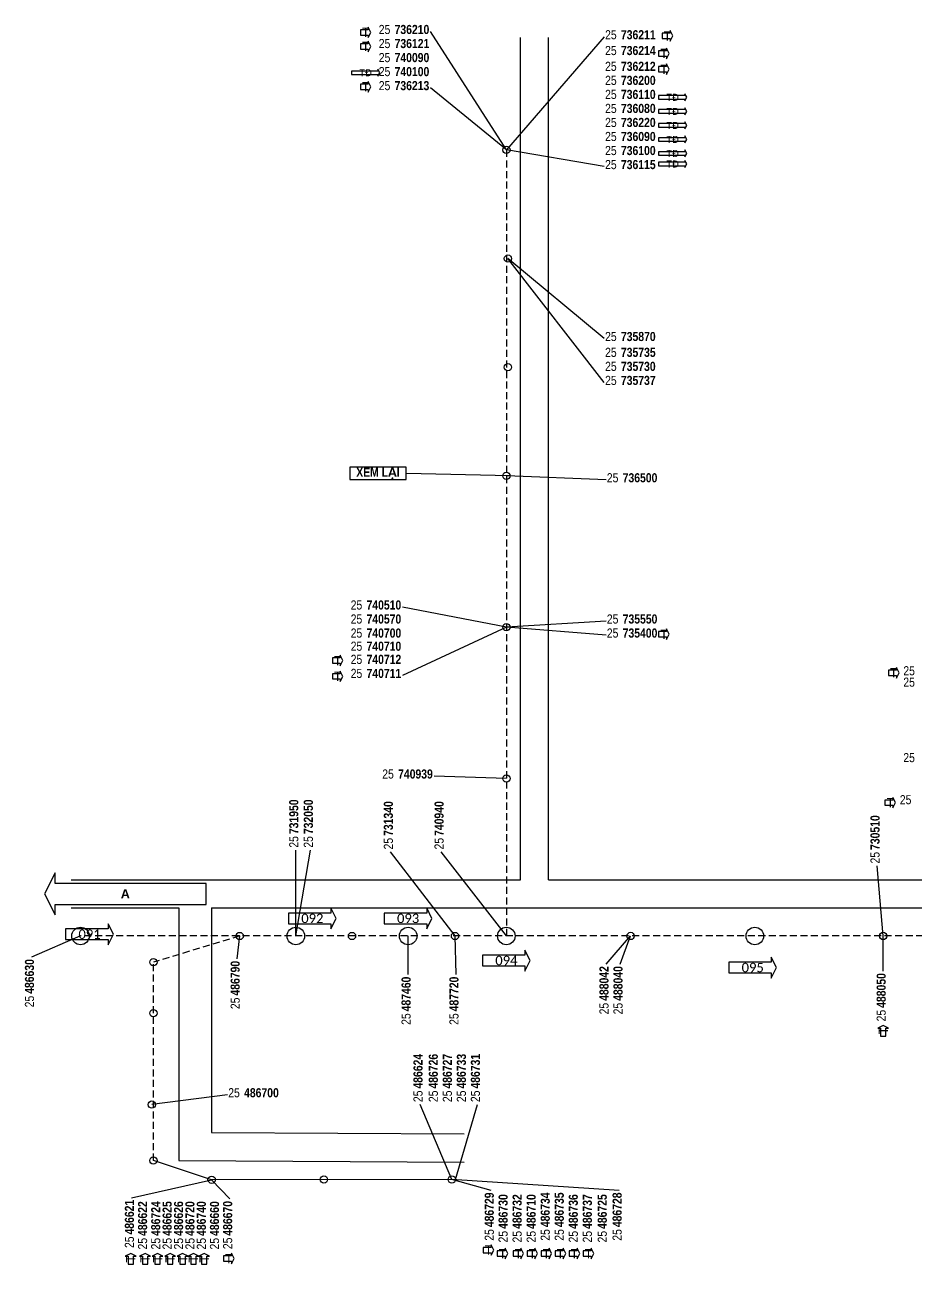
# Model space of a CAD drawing. Header units: metres. Extents: x 429925 to 893472, y 1245258 to 2552490.
# Drawn here: x 447003 to 447405, y 1266198 to 1266759 of the extents above; entities that cross this region are included whole.
import ezdxf

# ---------------------------------------------------------------- set-up
doc = ezdxf.new("R2010")
doc.units = ezdxf.units.M
doc.linetypes.add('HIDDEN2', pattern=[4.7625, 3.175, -1.5875])
for name, color, linetype in [('CONNECTOR', 7, 'Continuous'), ('DATA_GRAPHIC', 7, 'Continuous'), ('FLOWCHART', 7, 'Continuous')]:
    doc.layers.add(name, color=color, linetype=linetype)
doc.styles.get("Standard").update_dxf_attribs({"font": 'arial.ttf'})

msp = doc.modelspace()

# ---------------------------------------------------------------- linework, layer by layer
at = {"color": 9, "linetype": 'Continuous'}
for p, q in [((447226.79, 1266372.24), (447226.79, 1266753.24)), ((447239.49, 1266372.24), (447239.49, 1266753.24)), ((447016.29, 1266375.41), (447011.53, 1266365.89)), ((447016.29, 1266370.65), (447016.29, 1266375.41)), ((447084.55, 1266370.65), (447016.29, 1266370.65)), ((447023.59, 1266372.24), (447226.79, 1266372.24)), ((447239.49, 1266372.24), (447455.39, 1266372.24)), ((447011.53, 1266365.89), (447016.29, 1266356.36)), ((447016.29, 1266356.36), (447016.29, 1266361.13)), ((447016.29, 1266361.13), (447084.55, 1266361.13)), ((447023.59, 1266359.54), (447072.28, 1266359.54)), ((447072.28, 1266359.54), (447072.28, 1266245.24)), ((447087.09, 1266359.54), (447822.74, 1266359.54)), ((447087.09, 1266359.54), (447087.09, 1266257.94)), ((447087.09, 1266257.94), (447201.39, 1266257.28)), ((447072.28, 1266245.24), (447201.39, 1266244.58))]:
    msp.add_line(p, q, dxfattribs=at)
at = {"color": 7, "linetype": 'Continuous'}
for points in [[(447154.4, 1266754.43), (447157.97, 1266754.43), (447157.97, 1266753.24), (447159.17, 1266755.62), (447157.97, 1266758), (447157.97, 1266756.81), (447154.4, 1266756.81)], [(447290.93, 1266752.84), (447294.5, 1266752.84), (447294.5, 1266751.65), (447295.69, 1266754.03), (447294.5, 1266756.41), (447294.5, 1266755.22), (447290.93, 1266755.22)], [(447154.4, 1266748.08), (447157.97, 1266748.08), (447157.97, 1266746.89), (447159.17, 1266749.27), (447157.97, 1266751.65), (447157.97, 1266750.46), (447154.4, 1266750.46)], [(447289.34, 1266744.9), (447292.91, 1266744.9), (447292.91, 1266743.71), (447294.1, 1266746.09), (447292.91, 1266748.48), (447292.91, 1266747.29), (447289.34, 1266747.29)], [(447150.43, 1266736.57), (447162.34, 1266736.57), (447162.34, 1266735.78), (447163.13, 1266737.36), (447162.34, 1266738.95), (447162.34, 1266738.16), (447150.43, 1266738.16)], [(447289.34, 1266737.76), (447292.91, 1266737.76), (447292.91, 1266736.57), (447294.1, 1266738.95), (447292.91, 1266741.33), (447292.91, 1266740.14), (447289.34, 1266740.14)], [(447154.4, 1266729.82), (447157.97, 1266729.82), (447157.97, 1266728.63), (447159.17, 1266731.01), (447157.97, 1266733.39), (447157.97, 1266732.2), (447154.4, 1266732.2)], [(447289.34, 1266725.46), (447301.25, 1266725.46), (447301.25, 1266724.66), (447302.04, 1266726.25), (447301.25, 1266727.84), (447301.25, 1266727.04), (447289.34, 1266727.04)], [(447289.34, 1266719.11), (447301.25, 1266719.11), (447301.25, 1266718.31), (447302.04, 1266719.9), (447301.25, 1266721.49), (447301.25, 1266720.69), (447289.34, 1266720.69)], [(447289.34, 1266712.76), (447301.25, 1266712.76), (447301.25, 1266711.96), (447302.04, 1266713.55), (447301.25, 1266715.14), (447301.25, 1266714.34), (447289.34, 1266714.34)], [(447289.34, 1266706.41), (447301.25, 1266706.41), (447301.25, 1266705.61), (447302.04, 1266707.2), (447301.25, 1266708.79), (447301.25, 1266707.99), (447289.34, 1266707.99)], [(447289.34, 1266700.06), (447301.25, 1266700.06), (447301.25, 1266699.26), (447302.04, 1266700.85), (447301.25, 1266702.44), (447301.25, 1266701.64), (447289.34, 1266701.64)], [(447289.34, 1266695.29), (447301.25, 1266695.29), (447301.25, 1266694.5), (447302.04, 1266696.09), (447301.25, 1266697.68), (447301.25, 1266696.88), (447289.34, 1266696.88)], [(447289.34, 1266482.17), (447292.91, 1266482.17), (447292.91, 1266480.98), (447294.1, 1266483.36), (447292.91, 1266485.74), (447292.91, 1266484.55), (447289.34, 1266484.55)], [(447141.7, 1266470.27), (447145.27, 1266470.27), (447145.27, 1266469.08), (447146.47, 1266471.46), (447145.27, 1266473.84), (447145.27, 1266472.65), (447141.7, 1266472.65)], [(447141.7, 1266463.12), (447145.27, 1266463.12), (447145.27, 1266461.93), (447146.47, 1266464.31), (447145.27, 1266466.69), (447145.27, 1266465.5), (447141.7, 1266465.5)], [(447393.32, 1266464.71), (447396.89, 1266464.71), (447396.89, 1266463.52), (447398.08, 1266465.9), (447396.89, 1266468.28), (447396.89, 1266467.09), (447393.32, 1266467.09)], [(447391.73, 1266405.97), (447395.31, 1266405.97), (447395.31, 1266404.78), (447396.5, 1266407.16), (447395.31, 1266409.54), (447395.31, 1266408.35), (447391.73, 1266408.35)], [(447121.86, 1266352.39), (447141.07, 1266352.39), (447141.07, 1266350.01), (447143.45, 1266354.78), (447141.07, 1266359.54), (447141.07, 1266357.16), (447121.86, 1266357.16)], [(447165.2, 1266352.39), (447184.41, 1266352.39), (447184.41, 1266350.01), (447186.79, 1266354.78), (447184.41, 1266359.54), (447184.41, 1266357.16), (447165.2, 1266357.16)], [(447021.05, 1266345.25), (447040.26, 1266345.25), (447040.26, 1266342.87), (447042.64, 1266347.63), (447040.26, 1266352.39), (447040.26, 1266350.01), (447021.05, 1266350.01)], [(447209.65, 1266333.34), (447228.86, 1266333.34), (447228.86, 1266330.96), (447231.24, 1266335.73), (447228.86, 1266340.49), (447228.86, 1266338.11), (447209.65, 1266338.11)], [(447321.09, 1266330.17), (447340.3, 1266330.17), (447340.3, 1266327.79), (447342.68, 1266332.55), (447340.3, 1266337.31), (447340.3, 1266334.93), (447321.09, 1266334.93)], [(447392.13, 1266301.59), (447392.13, 1266305.17), (447393.32, 1266305.17), (447390.94, 1266306.36), (447388.56, 1266305.17), (447389.75, 1266305.17), (447389.75, 1266301.59)], [(447209.97, 1266203.57), (447213.54, 1266203.57), (447213.54, 1266202.38), (447214.73, 1266204.76), (447213.54, 1266207.14), (447213.54, 1266205.95), (447209.97, 1266205.95)], [(447216.32, 1266201.98), (447219.89, 1266201.98), (447219.89, 1266200.79), (447221.08, 1266203.17), (447219.89, 1266205.55), (447219.89, 1266204.36), (447216.32, 1266204.36)], [(447223.46, 1266201.98), (447227.03, 1266201.98), (447227.03, 1266200.79), (447228.22, 1266203.17), (447227.03, 1266205.55), (447227.03, 1266204.36), (447223.46, 1266204.36)], [(447229.81, 1266201.98), (447233.38, 1266201.98), (447233.38, 1266200.79), (447234.57, 1266203.17), (447233.38, 1266205.55), (447233.38, 1266204.36), (447229.81, 1266204.36)], [(447236.16, 1266201.98), (447239.73, 1266201.98), (447239.73, 1266200.79), (447240.92, 1266203.17), (447239.73, 1266205.55), (447239.73, 1266204.36), (447236.16, 1266204.36)], [(447242.51, 1266201.98), (447246.08, 1266201.98), (447246.08, 1266200.79), (447247.27, 1266203.17), (447246.08, 1266205.55), (447246.08, 1266204.36), (447242.51, 1266204.36)], [(447248.86, 1266201.98), (447252.43, 1266201.98), (447252.43, 1266200.79), (447253.62, 1266203.17), (447252.43, 1266205.55), (447252.43, 1266204.36), (447248.86, 1266204.36)], [(447255.21, 1266201.98), (447258.78, 1266201.98), (447258.78, 1266200.79), (447259.97, 1266203.17), (447258.78, 1266205.55), (447258.78, 1266204.36), (447255.21, 1266204.36)], [(447051.69, 1266198.36), (447051.69, 1266202), (447052.9, 1266202), (447050.47, 1266203.22), (447048.04, 1266202), (447049.26, 1266202), (447049.26, 1266198.36)], [(447058.17, 1266198.36), (447058.17, 1266202), (447059.39, 1266202), (447056.96, 1266203.22), (447054.53, 1266202), (447055.74, 1266202), (447055.74, 1266198.36)], [(447063.85, 1266198.36), (447063.85, 1266202), (447065.06, 1266202), (447062.63, 1266203.22), (447060.2, 1266202), (447061.42, 1266202), (447061.42, 1266198.36)], [(447069.52, 1266198.36), (447069.52, 1266202), (447070.74, 1266202), (447068.31, 1266203.22), (447065.87, 1266202), (447067.09, 1266202), (447067.09, 1266198.36)], [(447075.2, 1266198.36), (447075.2, 1266202), (447076.41, 1266202), (447073.98, 1266203.22), (447071.55, 1266202), (447072.76, 1266202), (447072.76, 1266198.36)], [(447080.06, 1266198.36), (447080.06, 1266202), (447081.28, 1266202), (447078.84, 1266203.22), (447076.41, 1266202), (447077.63, 1266202), (447077.63, 1266198.36)], [(447084.92, 1266198.36), (447084.92, 1266202), (447086.14, 1266202), (447083.71, 1266203.22), (447081.28, 1266202), (447082.49, 1266202), (447082.49, 1266198.36)], [(447092.49, 1266199.73), (447096.06, 1266199.73), (447096.06, 1266198.54), (447097.25, 1266200.93), (447096.06, 1266203.31), (447096.06, 1266202.12), (447092.49, 1266202.12)]]:
    msp.add_lwpolyline(points, close=True, dxfattribs=at)
at = {"color": 9, "linetype": 'Continuous'}
for points in [[(447218.79, 1266702.44, -1), (447222.1, 1266702.44, -1)], [(447219.49, 1266653.29, -1), (447222.8, 1266653.29, -1)], [(447219.49, 1266604.15, -1), (447222.8, 1266604.15, -1)], [(447218.79, 1266555.01, -1), (447222.1, 1266555.01, -1)], [(447218.79, 1266486.54, -1), (447222.1, 1266486.54, -1)], [(447218.79, 1266418.07, -1), (447222.1, 1266418.07, -1)], [(447023.82, 1266346.84, -1), (447031.75, 1266346.84, -1)], [(447121.22, 1266346.84, -1), (447129.16, 1266346.84, -1)], [(447172.02, 1266346.84, -1), (447179.96, 1266346.84, -1)], [(447216.47, 1266346.84, -1), (447224.41, 1266346.84, -1)], [(447328.87, 1266346.84, -1), (447336.81, 1266346.84, -1)], [(447098.14, 1266346.84, -1), (447101.45, 1266346.84, -1)], [(447148.94, 1266346.84, -1), (447152.25, 1266346.84, -1)], [(447195.54, 1266346.84, -1), (447198.85, 1266346.84, -1)], [(447274.98, 1266346.84, -1), (447278.3, 1266346.84, -1)], [(447389.28, 1266346.84, -1), (447392.6, 1266346.84, -1)], [(447059.08, 1266334.97, -1), (447062.4, 1266334.97, -1)], [(447059.08, 1266311.91, -1), (447062.4, 1266311.91, -1)], [(447058.36, 1266270.57, -1), (447061.67, 1266270.57, -1)], [(447059.08, 1266245.24, -1), (447062.4, 1266245.24, -1)], [(447085.44, 1266236.58, -1), (447088.75, 1266236.58, -1)], [(447136.24, 1266236.71, -1), (447139.55, 1266236.71, -1)], [(447194.09, 1266236.71, -1), (447197.4, 1266236.71, -1)]]:
    msp.add_lwpolyline(points, format="xyb", close=True, dxfattribs=at)
msp.add_lwpolyline([(447084.55, 1266370.65), (447016.29, 1266370.65), (447016.29, 1266375.41), (447011.53, 1266365.89), (447016.29, 1266356.36), (447016.29, 1266361.13), (447084.55, 1266361.13)], close=True, dxfattribs=at)
at = {"layer": 'CONNECTOR', "linetype": 'Continuous'}
for p, q in [((447220.44, 1266702.44), (447186.15, 1266756.02)), ((447264.73, 1266753.64), (447220.44, 1266702.44)), ((447220.44, 1266702.44), (447186.15, 1266730.62)), ((447264.73, 1266694.9), (447220.44, 1266702.44)), ((447264.73, 1266617.11), (447221.15, 1266653.29)), ((447264.73, 1266597.27), (447221.15, 1266653.29)), ((447222.1, 1266555.01), (447175.04, 1266556.13)), ((447265.53, 1266553.21), (447220.44, 1266555.01)), ((447220.44, 1266486.54), (447173.45, 1266495.67)), ((447220.44, 1266486.54), (447173.45, 1266464.71)), ((447265.53, 1266489.32), (447220.44, 1266486.54)), ((447265.53, 1266482.97), (447220.44, 1266486.54)), ((447220.44, 1266418.07), (447187.74, 1266419.19)), ((447125.19, 1266346.84), (447125.19, 1266385.73)), ((447125.19, 1266346.84), (447131.78, 1266385.73)), ((447197.2, 1266346.84), (447167.98, 1266384.94)), ((447220.44, 1266346.84), (447190.92, 1266384.94)), ((447390.94, 1266346.84), (447388.16, 1266378.59)), ((447027.78, 1266346.84), (447005.61, 1266337.31)), ((447098.67, 1266336.52), (447099.79, 1266346.84)), ((447175.99, 1266329.38), (447175.99, 1266346.84)), ((447197.66, 1266329.38), (447197.2, 1266346.84)), ((447265.53, 1266334.14), (447276.64, 1266346.84)), ((447271.88, 1266334.14), (447276.64, 1266346.84)), ((447390.94, 1266330.96), (447390.94, 1266346.84)), ((447094.25, 1266275), (447060.01, 1266270.57)), ((447195.75, 1266236.71), (447181.39, 1266270.64)), ((447197.4, 1266236.71), (447207.36, 1266270.64)), ((447087.09, 1266236.58), (447060.74, 1266245.24)), ((447050.82, 1266228.43), (447087.09, 1266236.58)), ((447195.75, 1266236.71), (447087.09, 1266236.58)), ((447095.27, 1266227.91), (447087.09, 1266236.58)), ((447213.63, 1266231.74), (447195.75, 1266236.71)), ((447271.48, 1266231.74), (447195.75, 1266236.71))]:
    msp.add_line(p, q, dxfattribs=at)
at = {"layer": 'CONNECTOR', "linetype": 'HIDDEN2'}
for p, q in [((447220.44, 1266702.44), (447220.44, 1266346.84)), ((447561.44, 1266346.84), (447027.78, 1266346.84)), ((447099.79, 1266346.84), (447060.74, 1266334.97)), ((447060.74, 1266245.24), (447060.74, 1266334.97))]:
    msp.add_line(p, q, dxfattribs=at)
at = {"layer": 'FLOWCHART', "linetype": 'Continuous'}
msp.add_lwpolyline([(447149.64, 1266553.35), (447175.04, 1266553.35), (447175.04, 1266558.91), (447149.64, 1266558.91)], close=True, dxfattribs=at)

# ---------------------------------------------------------------- texts
at = {"attachment_point": 5}
for s, insert, char_height, width in [('\\C7;\\fCalibri|b0|i0|;\\H4.2333171844482;T', (447156.78, 1266749.27), 4.2333, 4.7625), ('\\C7;\\fCalibri|b0|i0|;\\H4.2333171844482;T', (447291.72, 1266746.09), 4.2333, 4.7625), ('\\C7;\\fCalibri|b0|i0|;\\H3.1749515533447;TĐ', (447156.78, 1266737.36), 3.175, 12.7), ('\\C7;\\fCalibri|b0|i0|;\\H4.2333171844482;T', (447291.72, 1266738.95), 4.2333, 4.7625), ('\\C7;\\fCalibri|b0|i0|;\\H4.2333171844482;T', (447156.78, 1266731.01), 4.2333, 4.7625), ('\\C7;\\fCalibri|b0|i0|;\\H3.1749515533447;TĐ', (447295.69, 1266726.25), 3.175, 12.7), ('\\C7;\\fCalibri|b0|i0|;\\H3.1749515533447;TĐ', (447295.69, 1266719.9), 3.175, 12.7), ('\\C7;\\fCalibri|b0|i0|;\\H3.1749515533447;TĐ', (447295.69, 1266713.55), 3.175, 12.7), ('\\C7;\\fCalibri|b0|i0|;\\H3.1749515533447;TĐ', (447295.69, 1266707.2), 3.175, 12.7), ('\\C7;\\fCalibri|b0|i0|;\\H3.1749515533447;TĐ', (447295.69, 1266700.85), 3.175, 12.7), ('\\C7;\\fCalibri|b0|i0|;\\H3.1749515533447;TĐ', (447295.69, 1266696.09), 3.175, 12.7), ('\\C7;\\fCalibri|b0|i0|;\\H4.2333171844482;T', (447144.08, 1266464.31), 4.2333, 4.7625), ('\\C7;\\fCalibri|b0|i0|;\\H4.2333171844482;092', (447132.65, 1266354.78), 4.2333, 21.59), ('\\C7;\\fCalibri|b0|i0|;\\H4.2333171844482;093', (447175.99, 1266354.78), 4.2333, 21.59), ('\\C7;\\fCalibri|b0|i0|;\\H4.2333171844482;091', (447031.85, 1266347.63), 4.2333, 21.59), ('\\C7;\\fCalibri|b0|i0|;\\H4.2333171844482;094', (447220.44, 1266335.73), 4.2333, 21.59), ('\\C7;\\fCalibri|b0|i0|;\\H4.2333171844482;095', (447331.89, 1266332.55), 4.2333, 21.59), ('\\C7;\\fCalibri|b0|i0|;\\H4.2333171844482;T', (447212.35, 1266204.76), 4.2333, 4.7625), ('\\C7;\\fCalibri|b0|i0|;\\H4.2333171844482;T', (447218.7, 1266203.17), 4.2333, 4.7625), ('\\C7;\\fCalibri|b0|i0|;\\H4.2333171844482;T', (447225.84, 1266203.17), 4.2333, 4.7625), ('\\C7;\\fCalibri|b0|i0|;\\H4.2333171844482;T', (447232.19, 1266203.17), 4.2333, 4.7625), ('\\C7;\\fCalibri|b0|i0|;\\H4.2333171844482;T', (447238.54, 1266203.17), 4.2333, 4.7625), ('\\C7;\\fCalibri|b0|i0|;\\H4.2333171844482;T', (447244.89, 1266203.17), 4.2333, 4.7625)]:
    msp.add_mtext(s, dxfattribs=dict(at, insert=insert, char_height=char_height, width=width))
at = {"char_height": 4.2333, "width": 4.8638, "attachment_point": 5, "rotation": 90}
for insert in [(447050.47, 1266200.79), (447056.96, 1266200.79), (447068.31, 1266200.79)]:
    msp.add_mtext('\\C7;\\fCalibri|b0|i0|;\\H4.2333171844482;T', dxfattribs=dict(at, insert=insert))
at = {"layer": 'CONNECTOR', "attachment_point": 5}
for s, insert, char_height, width in [('\\C7;\\fCalibri|b0|i0|;\\H4.2333171844482;T', (447156.78, 1266755.62), 4.2333, 4.7625), ('\\C7;\\fCalibri|b0|i0|;\\H4.2333171844482;T', (447293.31, 1266754.03), 4.2333, 4.7625), ('\\C7;\\fCalibri|b0|i0|;\\H4.2333171844482;T', (447291.72, 1266483.36), 4.2333, 4.7625), ('\\C7;\\fCalibri|b0|i0|;\\H4.2333171844482;T', (447395.7, 1266465.9), 4.2333, 4.7625), ('\\C7;\\fCalibri|b0|i0|;\\H4.2333171844482;T', (447394.12, 1266407.16), 4.2333, 4.7625), ('\\C7;\\fArial Unicode MS|b1|i0|;\\H4.1092942200601;A', (447048.04, 1266365.89), 4.1093, 73.025)]:
    msp.add_mtext(s, dxfattribs=dict(at, insert=insert, char_height=char_height, width=width))
at = {"layer": 'CONNECTOR', "insert": (447390.94, 1266303.98), "char_height": 4.2333, "width": 4.7625, "attachment_point": 5, "rotation": 90}
msp.add_mtext('\\C7;\\fCalibri|b0|i0|;\\H4.2333171844482;T', dxfattribs=at)
at = {"layer": 'DATA_GRAPHIC'}
for s, insert, char_height, width, attachment_point in [('\\C7;\\fArial Narrow|b0|i0|;\\H4.1092942200601;25', (447165.32, 1266759), 4.1093, 6.6993, 2), ('\\C7;\\fArial Narrow|b1|i0|;\\H4.1092942200601;736210', (447185.57, 1266759), 4.1093, 17.4645, 3), ('\\C7;\\fArial Narrow|b0|i0|;\\H4.1092942200601;25', (447267.71, 1266756.62), 4.1093, 6.6993, 2), ('\\C7;\\fArial Narrow|b1|i0|;\\H4.1092942200601;736211', (447287.97, 1266756.62), 4.1093, 17.4645, 3), ('\\C7;\\fArial Narrow|b0|i0|;\\H4.1092942200601;25', (447165.32, 1266752.65), 4.1093, 6.6993, 2), ('\\C7;\\fArial Narrow|b1|i0|;\\H4.1092942200601;736121', (447185.57, 1266752.65), 4.1093, 17.4645, 3), ('\\C7;\\fArial Narrow|b0|i0|;\\H4.1092942200601;25', (447267.71, 1266749.48), 4.1093, 6.6993, 2), ('\\C7;\\fArial Narrow|b1|i0|;\\H4.1092942200601;736214', (447287.97, 1266749.48), 4.1093, 17.4645, 3), ('\\C7;\\fArial Narrow|b0|i0|;\\H4.1092942200601;25', (447165.32, 1266746.3), 4.1093, 6.6993, 2), ('\\C7;\\fArial Narrow|b1|i0|;\\H4.1092942200601;740090', (447185.57, 1266746.3), 4.1093, 17.4645, 3), ('\\C7;\\fArial Narrow|b0|i0|;\\H4.1092942200601;25', (447165.32, 1266739.95), 4.1093, 6.6993, 2), ('\\C7;\\fArial Narrow|b1|i0|;\\H4.1092942200601;740100', (447185.57, 1266739.95), 4.1093, 17.4645, 3), ('\\C7;\\fArial Narrow|b0|i0|;\\H4.1092942200601;25', (447267.71, 1266742.34), 4.1093, 6.6993, 2), ('\\C7;\\fArial Narrow|b1|i0|;\\H4.1092942200601;736212', (447287.97, 1266742.34), 4.1093, 17.4645, 3), ('\\C7;\\fArial Narrow|b0|i0|;\\H4.1092942200601;25', (447165.32, 1266733.6), 4.1093, 6.6993, 2), ('\\C7;\\fArial Narrow|b1|i0|;\\H4.1092942200601;736213', (447185.57, 1266733.6), 4.1093, 17.4645, 3), ('\\C7;\\fArial Narrow|b0|i0|;\\H4.1092942200601;25', (447267.71, 1266735.99), 4.1093, 6.6993, 2), ('\\C7;\\fArial Narrow|b1|i0|;\\H4.1092942200601;736200', (447287.97, 1266735.99), 4.1093, 17.4645, 3), ('\\C7;\\fArial Narrow|b0|i0|;\\H4.1092942200601;25', (447267.71, 1266729.64), 4.1093, 6.6993, 2), ('\\C7;\\fArial Narrow|b1|i0|;\\H4.1092942200601;736110', (447287.97, 1266729.64), 4.1093, 17.4645, 3), ('\\C7;\\fArial Narrow|b0|i0|;\\H4.1092942200601;25', (447267.71, 1266723.29), 4.1093, 6.6993, 2), ('\\C7;\\fArial Narrow|b1|i0|;\\H4.1092942200601;736080', (447287.97, 1266723.29), 4.1093, 17.4645, 3), ('\\C7;\\fArial Narrow|b0|i0|;\\H4.1092942200601;25', (447267.71, 1266716.94), 4.1093, 6.6993, 2), ('\\C7;\\fArial Narrow|b1|i0|;\\H4.1092942200601;736220', (447287.97, 1266716.94), 4.1093, 17.4645, 3), ('\\C7;\\fArial Narrow|b0|i0|;\\H4.1092942200601;25', (447267.71, 1266710.59), 4.1093, 6.6993, 2), ('\\C7;\\fArial Narrow|b1|i0|;\\H4.1092942200601;736090', (447287.97, 1266710.59), 4.1093, 17.4645, 3), ('\\C7;\\fArial Narrow|b0|i0|;\\H4.1092942200601;25', (447267.71, 1266704.24), 4.1093, 6.6993, 2), ('\\C7;\\fArial Narrow|b1|i0|;\\H4.1092942200601;736100', (447287.97, 1266704.24), 4.1093, 17.4645, 3), ('\\C7;\\fArial Narrow|b0|i0|;\\H4.1092942200601;25', (447267.71, 1266697.89), 4.1093, 6.6993, 2), ('\\C7;\\fArial Narrow|b1|i0|;\\H4.1092942200601;736115', (447287.97, 1266697.89), 4.1093, 17.4645, 3), ('\\C7;\\fArial Narrow|b0|i0|;\\H4.1092942200601;25', (447267.71, 1266620.1), 4.1093, 6.6993, 2), ('\\C7;\\fArial Narrow|b1|i0|;\\H4.1092942200601;735870', (447287.97, 1266620.1), 4.1093, 17.4645, 3), ('\\C7;\\fArial Narrow|b0|i0|;\\H4.1092942200601;25', (447267.71, 1266612.95), 4.1093, 6.6993, 2), ('\\C7;\\fArial Narrow|b1|i0|;\\H4.1092942200601;735735', (447287.97, 1266612.95), 4.1093, 17.4645, 3), ('\\C7;\\fArial Narrow|b0|i0|;\\H4.1092942200601;25', (447267.71, 1266606.6), 4.1093, 6.6993, 2), ('\\C7;\\fArial Narrow|b1|i0|;\\H4.1092942200601;735730', (447287.97, 1266606.6), 4.1093, 17.4645, 3), ('\\C7;\\fArial Narrow|b0|i0|;\\H4.1092942200601;25', (447267.71, 1266600.25), 4.1093, 6.6993, 2), ('\\C7;\\fArial Narrow|b1|i0|;\\H4.1092942200601;735737', (447287.97, 1266600.25), 4.1093, 17.4645, 3), ('\\C7;\\fArial Narrow|b0|i0|;\\H4.1092942200601;25', (447268.5, 1266556.2), 4.1093, 6.6993, 2), ('\\C7;\\fArial Narrow|b1|i0|;\\H4.1092942200601;736500', (447288.76, 1266556.2), 4.1093, 17.4645, 3), ('\\C7;\\fArial Narrow|b0|i0|;\\H4.1092942200601;25', (447152.62, 1266498.65), 4.1093, 6.6993, 2), ('\\C7;\\fArial Narrow|b1|i0|;\\H4.1092942200601;740510', (447172.87, 1266498.65), 4.1093, 17.4645, 3), ('\\C7;\\fArial Narrow|b0|i0|;\\H4.1092942200601;25', (447152.62, 1266492.3), 4.1093, 6.6993, 2), ('\\C7;\\fArial Narrow|b1|i0|;\\H4.1092942200601;740570', (447172.87, 1266492.3), 4.1093, 17.4645, 3), ('\\C7;\\fArial Narrow|b0|i0|;\\H4.1092942200601;25', (447268.5, 1266492.3), 4.1093, 6.6993, 2), ('\\C7;\\fArial Narrow|b1|i0|;\\H4.1092942200601;735550', (447288.76, 1266492.3), 4.1093, 17.4645, 3), ('\\C7;\\fArial Narrow|b0|i0|;\\H4.1092942200601;25', (447152.62, 1266485.95), 4.1093, 6.6993, 2), ('\\C7;\\fArial Narrow|b1|i0|;\\H4.1092942200601;740700', (447172.87, 1266485.95), 4.1093, 17.4645, 3), ('\\C7;\\fArial Narrow|b0|i0|;\\H4.1092942200601;25', (447268.5, 1266485.95), 4.1093, 6.6993, 2), ('\\C7;\\fArial Narrow|b1|i0|;\\H4.1092942200601;735400', (447288.76, 1266485.95), 4.1093, 17.4645, 3), ('\\C7;\\fArial Narrow|b0|i0|;\\H4.1092942200601;25', (447152.62, 1266480), 4.1093, 6.6993, 2), ('\\C7;\\fArial Narrow|b1|i0|;\\H4.1092942200601;740710', (447172.87, 1266480), 4.1093, 17.4645, 3), ('\\C7;\\fArial Narrow|b0|i0|;\\H4.1092942200601;25', (447152.62, 1266474.05), 4.1093, 6.6993, 2), ('\\C7;\\fArial Narrow|b1|i0|;\\H4.1092942200601;740712', (447172.87, 1266474.05), 4.1093, 17.4645, 3), ('\\C7;\\fCalibri|b0|i0|;\\H4.2333171844482;T', (447144.08, 1266471.46), 4.2333, 4.7625, 5), ('\\C7;\\fArial Narrow|b0|i0|;\\H4.1092942200601;25', (447402.65, 1266468.89), 4.1093, 6.6993, 2), ('\\C7;\\fArial Narrow|b0|i0|;\\H4.1092942200601;25', (447152.62, 1266467.7), 4.1093, 6.6993, 2), ('\\C7;\\fArial Narrow|b1|i0|;\\H4.1092942200601;740711', (447172.87, 1266467.7), 4.1093, 17.4645, 3), ('\\C7;\\fArial Narrow|b0|i0|;\\H4.1092942200601;25', (447402.65, 1266463.73), 4.1093, 6.6993, 2), ('\\C7;\\fArial Narrow|b0|i0|;\\H4.1092942200601;25', (447402.65, 1266429.6), 4.1093, 6.6993, 2), ('\\C7;\\fArial Narrow|b0|i0|;\\H4.1092942200601;25', (447166.9, 1266422.18), 4.1093, 6.6993, 2), ('\\C7;\\fArial Narrow|b1|i0|;\\H4.1092942200601;740939', (447187.16, 1266422.18), 4.1093, 17.4645, 3), ('\\C7;\\fArial Narrow|b0|i0|;\\H4.1092942200601;25', (447401.06, 1266410.55), 4.1093, 6.6993, 2), ('\\C7;\\fArial Narrow|b0|i0|;\\H4.1092942200601;25', (447097.22, 1266277.99), 4.1093, 6.6993, 2), ('\\C7;\\fArial Narrow|b1|i0|;\\H4.1092942200601;486700', (447117.48, 1266277.99), 4.1093, 17.4645, 3), ('\\C7;\\fCalibri|b0|i0|;\\H4.2333171844482;T', (447251.24, 1266203.17), 4.2333, 4.7625, 5), ('\\C7;\\fCalibri|b0|i0|;\\H4.2333171844482;T', (447257.59, 1266203.17), 4.2333, 4.7625, 5), ('\\C7;\\fCalibri|b0|i0|;\\H4.2333171844482;T', (447094.87, 1266200.93), 4.2333, 4.7625, 5)]:
    msp.add_mtext(s, dxfattribs=dict(at, insert=insert, char_height=char_height, width=width, attachment_point=attachment_point))
at = {"layer": 'DATA_GRAPHIC', "rotation": 90}
for s, insert, char_height, width, attachment_point in [('\\C7;\\fArial Narrow|b1|i0|;\\H4.1092942200601;731950', (447122.2, 1266408.62), 4.1093, 17.6133, 3), ('\\C7;\\fArial Narrow|b1|i0|;\\H4.1092942200601;732050', (447128.79, 1266408.62), 4.1093, 17.6133, 3), ('\\C7;\\fArial Narrow|b1|i0|;\\H4.1092942200601;731340', (447164.99, 1266407.82), 4.1093, 17.6133, 3), ('\\C7;\\fArial Narrow|b1|i0|;\\H4.1092942200601;740940', (447187.93, 1266407.82), 4.1093, 17.6133, 3), ('\\C7;\\fArial Narrow|b1|i0|;\\H4.1092942200601;730510', (447385.17, 1266401.47), 4.1093, 17.6133, 3), ('\\C7;\\fArial Narrow|b0|i0|;\\H4.1092942200601;25', (447122.2, 1266389.41), 4.1093, 6.9081, 2), ('\\C7;\\fArial Narrow|b0|i0|;\\H4.1092942200601;25', (447128.79, 1266389.41), 4.1093, 6.9081, 2), ('\\C7;\\fArial Narrow|b0|i0|;\\H4.1092942200601;25', (447164.99, 1266388.61), 4.1093, 6.9081, 2), ('\\C7;\\fArial Narrow|b0|i0|;\\H4.1092942200601;25', (447187.93, 1266388.61), 4.1093, 6.9081, 2), ('\\C7;\\fArial Narrow|b0|i0|;\\H4.1092942200601;25', (447385.17, 1266382.26), 4.1093, 6.9081, 2), ('\\C7;\\fArial Narrow|b1|i0|;\\H4.1092942200601;486630', (447002.62, 1266336.39), 4.1093, 17.6133, 3), ('\\C7;\\fArial Narrow|b1|i0|;\\H4.1092942200601;486790', (447095.68, 1266335.59), 4.1093, 17.6133, 3), ('\\C7;\\fArial Narrow|b1|i0|;\\H4.1092942200601;488042', (447262.54, 1266333.21), 4.1093, 17.6133, 3), ('\\C7;\\fArial Narrow|b1|i0|;\\H4.1092942200601;488040', (447268.89, 1266333.21), 4.1093, 17.6133, 3), ('\\C7;\\fArial Narrow|b1|i0|;\\H4.1092942200601;488050', (447387.95, 1266330.04), 4.1093, 17.6133, 3), ('\\C7;\\fArial Narrow|b1|i0|;\\H4.1092942200601;487460', (447173, 1266328.45), 4.1093, 17.6133, 3), ('\\C7;\\fArial Narrow|b1|i0|;\\H4.1092942200601;487720', (447194.67, 1266328.45), 4.1093, 17.6133, 3), ('\\C7;\\fArial Narrow|b0|i0|;\\H4.1092942200601;25', (447002.62, 1266317.18), 4.1093, 6.9081, 2), ('\\C7;\\fArial Narrow|b0|i0|;\\H4.1092942200601;25', (447095.68, 1266316.38), 4.1093, 6.9081, 2), ('\\C7;\\fArial Narrow|b0|i0|;\\H4.1092942200601;25', (447173, 1266309.24), 4.1093, 6.9081, 2), ('\\C7;\\fArial Narrow|b0|i0|;\\H4.1092942200601;25', (447194.67, 1266309.24), 4.1093, 6.9081, 2), ('\\C7;\\fArial Narrow|b0|i0|;\\H4.1092942200601;25', (447262.54, 1266314), 4.1093, 6.9081, 2), ('\\C7;\\fArial Narrow|b0|i0|;\\H4.1092942200601;25', (447268.89, 1266314), 4.1093, 6.9081, 2), ('\\C7;\\fArial Narrow|b0|i0|;\\H4.1092942200601;25', (447387.95, 1266310.83), 4.1093, 6.9081, 2), ('\\C7;\\fArial Narrow|b1|i0|;\\H4.1092942200601;486624', (447178.4, 1266293.52), 4.1093, 17.6133, 3), ('\\C7;\\fArial Narrow|b1|i0|;\\H4.1092942200601;486726', (447185.32, 1266293.52), 4.1093, 17.6133, 3), ('\\C7;\\fArial Narrow|b1|i0|;\\H4.1092942200601;486727', (447191.67, 1266293.52), 4.1093, 17.6133, 3), ('\\C7;\\fArial Narrow|b1|i0|;\\H4.1092942200601;486733', (447198.02, 1266293.52), 4.1093, 17.6133, 3), ('\\C7;\\fArial Narrow|b1|i0|;\\H4.1092942200601;486731', (447204.37, 1266293.52), 4.1093, 17.6133, 3), ('\\C7;\\fArial Narrow|b0|i0|;\\H4.1092942200601;25', (447178.4, 1266274.31), 4.1093, 6.9081, 2), ('\\C7;\\fArial Narrow|b0|i0|;\\H4.1092942200601;25', (447185.32, 1266274.31), 4.1093, 6.9081, 2), ('\\C7;\\fArial Narrow|b0|i0|;\\H4.1092942200601;25', (447191.67, 1266274.31), 4.1093, 6.9081, 2), ('\\C7;\\fArial Narrow|b0|i0|;\\H4.1092942200601;25', (447198.02, 1266274.31), 4.1093, 6.9081, 2), ('\\C7;\\fArial Narrow|b0|i0|;\\H4.1092942200601;25', (447204.37, 1266274.31), 4.1093, 6.9081, 2), ('\\C7;\\fArial Narrow|b1|i0|;\\H4.1092942200601;486621', (447047.83, 1266227.51), 4.1093, 17.6133, 3), ('\\C7;\\fArial Narrow|b1|i0|;\\H4.1092942200601;486729', (447210.64, 1266230.82), 4.1093, 17.6133, 3), ('\\C7;\\fArial Narrow|b1|i0|;\\H4.1092942200601;486730', (447216.9, 1266230.02), 4.1093, 17.6133, 3), ('\\C7;\\fArial Narrow|b1|i0|;\\H4.1092942200601;486732', (447223.25, 1266230.02), 4.1093, 17.6133, 3), ('\\C7;\\fArial Narrow|b1|i0|;\\H4.1092942200601;486710', (447229.6, 1266230.02), 4.1093, 17.6133, 3), ('\\C7;\\fArial Narrow|b1|i0|;\\H4.1092942200601;486734', (447235.95, 1266230.82), 4.1093, 17.6133, 3), ('\\C7;\\fArial Narrow|b1|i0|;\\H4.1092942200601;486735', (447242.3, 1266230.82), 4.1093, 17.6133, 3), ('\\C7;\\fArial Narrow|b1|i0|;\\H4.1092942200601;486736', (447248.65, 1266230.02), 4.1093, 17.6133, 3), ('\\C7;\\fArial Narrow|b1|i0|;\\H4.1092942200601;486737', (447255, 1266230.02), 4.1093, 17.6133, 3), ('\\C7;\\fArial Narrow|b1|i0|;\\H4.1092942200601;486725', (447261.75, 1266230.02), 4.1093, 17.6133, 3), ('\\C7;\\fArial Narrow|b1|i0|;\\H4.1092942200601;486728', (447268.49, 1266230.82), 4.1093, 17.6133, 3), ('\\C7;\\fArial Narrow|b1|i0|;\\H4.1092942200601;486622', (447053.78, 1266226.85), 4.1093, 17.6133, 3), ('\\C7;\\fArial Narrow|b1|i0|;\\H4.1092942200601;486724', (447059.74, 1266226.85), 4.1093, 17.6133, 3), ('\\C7;\\fArial Narrow|b1|i0|;\\H4.1092942200601;486625', (447064.9, 1266226.85), 4.1093, 17.6133, 3), ('\\C7;\\fArial Narrow|b1|i0|;\\H4.1092942200601;486626', (447070.06, 1266226.85), 4.1093, 17.6133, 3), ('\\C7;\\fArial Narrow|b1|i0|;\\H4.1092942200601;486720', (447075.21, 1266226.85), 4.1093, 17.6133, 3), ('\\C7;\\fArial Narrow|b1|i0|;\\H4.1092942200601;486740', (447080.37, 1266226.85), 4.1093, 17.6133, 3), ('\\C7;\\fArial Narrow|b1|i0|;\\H4.1092942200601;486660', (447086.33, 1266226.85), 4.1093, 17.6133, 3), ('\\C7;\\fArial Narrow|b1|i0|;\\H4.1092942200601;486670', (447092.28, 1266226.98), 4.1093, 17.6133, 3), ('\\C7;\\fArial Narrow|b0|i0|;\\H4.1092942200601;25', (447047.83, 1266208.3), 4.1093, 6.9081, 2), ('\\C7;\\fArial Narrow|b0|i0|;\\H4.1092942200601;25', (447210.64, 1266211.61), 4.1093, 6.9081, 2), ('\\C7;\\fArial Narrow|b0|i0|;\\H4.1092942200601;25', (447216.9, 1266210.81), 4.1093, 6.9081, 2), ('\\C7;\\fArial Narrow|b0|i0|;\\H4.1092942200601;25', (447223.25, 1266210.81), 4.1093, 6.9081, 2), ('\\C7;\\fArial Narrow|b0|i0|;\\H4.1092942200601;25', (447229.6, 1266210.81), 4.1093, 6.9081, 2), ('\\C7;\\fArial Narrow|b0|i0|;\\H4.1092942200601;25', (447235.95, 1266211.61), 4.1093, 6.9081, 2), ('\\C7;\\fArial Narrow|b0|i0|;\\H4.1092942200601;25', (447242.3, 1266211.61), 4.1093, 6.9081, 2), ('\\C7;\\fArial Narrow|b0|i0|;\\H4.1092942200601;25', (447248.65, 1266210.81), 4.1093, 6.9081, 2), ('\\C7;\\fArial Narrow|b0|i0|;\\H4.1092942200601;25', (447255, 1266210.81), 4.1093, 6.9081, 2), ('\\C7;\\fArial Narrow|b0|i0|;\\H4.1092942200601;25', (447261.75, 1266210.81), 4.1093, 6.9081, 2), ('\\C7;\\fArial Narrow|b0|i0|;\\H4.1092942200601;25', (447268.49, 1266211.61), 4.1093, 6.9081, 2), ('\\C7;\\fArial Narrow|b0|i0|;\\H4.1092942200601;25', (447053.78, 1266207.64), 4.1093, 6.9081, 2), ('\\C7;\\fArial Narrow|b0|i0|;\\H4.1092942200601;25', (447059.74, 1266207.64), 4.1093, 6.9081, 2), ('\\C7;\\fArial Narrow|b0|i0|;\\H4.1092942200601;25', (447064.9, 1266207.64), 4.1093, 6.9081, 2), ('\\C7;\\fArial Narrow|b0|i0|;\\H4.1092942200601;25', (447070.06, 1266207.64), 4.1093, 6.9081, 2), ('\\C7;\\fArial Narrow|b0|i0|;\\H4.1092942200601;25', (447075.21, 1266207.64), 4.1093, 6.9081, 2), ('\\C7;\\fArial Narrow|b0|i0|;\\H4.1092942200601;25', (447080.37, 1266207.64), 4.1093, 6.9081, 2), ('\\C7;\\fArial Narrow|b0|i0|;\\H4.1092942200601;25', (447086.33, 1266207.64), 4.1093, 6.9081, 2), ('\\C7;\\fArial Narrow|b0|i0|;\\H4.1092942200601;25', (447092.28, 1266207.78), 4.1093, 6.9081, 2), ('\\C7;\\fCalibri|b0|i0|;\\H4.2333171844482;T', (447062.63, 1266200.79), 4.2333, 4.8638, 5), ('\\C7;\\fCalibri|b0|i0|;\\H4.2333171844482;T', (447073.98, 1266200.79), 4.2333, 4.8638, 5), ('\\C7;\\fCalibri|b0|i0|;\\H4.2333171844482;T', (447078.84, 1266200.79), 4.2333, 4.8638, 5), ('\\C7;\\fCalibri|b0|i0|;\\H4.2333171844482;T', (447083.71, 1266200.79), 4.2333, 4.8638, 5)]:
    msp.add_mtext(s, dxfattribs=dict(at, insert=insert, char_height=char_height, width=width, attachment_point=attachment_point))
at = {"layer": 'FLOWCHART', "insert": (447162.34, 1266556.13), "char_height": 4.10929, "width": 25.4, "attachment_point": 5}
msp.add_mtext('\\C10;\\fArial Narrow|b1|i0|;\\H4.1092942200601;XEM L\\fCalibri|b1|i0|;\\H4.2333171844482;Ạ\\fArial Narrow|b1|i0|;\\H4.1092942200601;I', dxfattribs=at)

doc.saveas('drawing.dxf')
